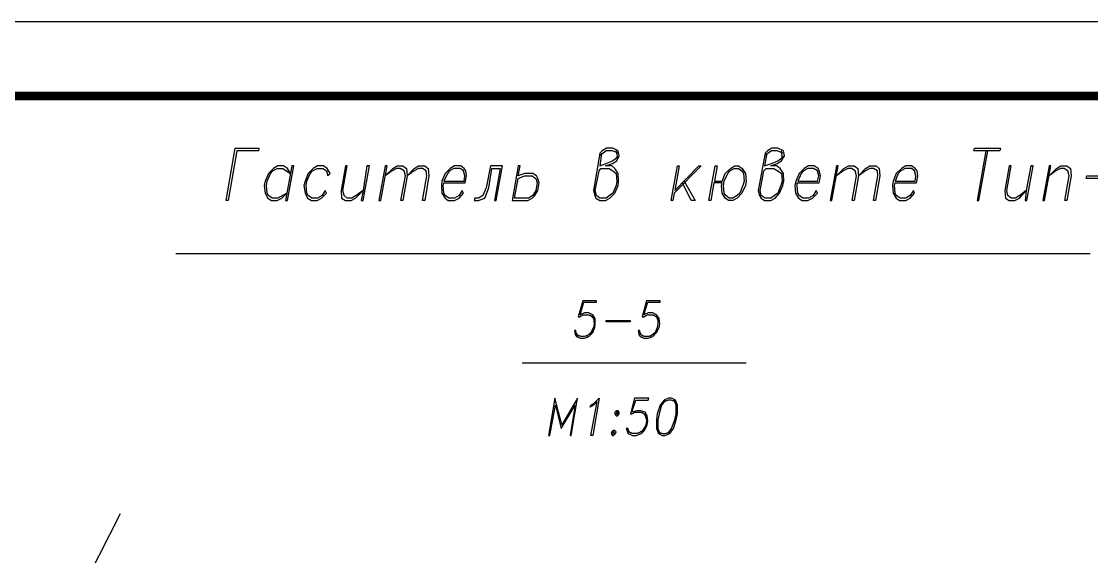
# Model space of a CAD drawing. Header units: millimetres. Extents: x 4241 to 6572, y 870 to 1291.
# Drawn here: x 5307.6 to 5379.4, y 1254.8 to 1290.7 of the extents above; entities that cross this region are included whole.
import ezdxf
from ezdxf.enums import TextEntityAlignment as Align

# ---------------------------------------------------------------- set-up
doc = ezdxf.new("R2010")
doc.units = ezdxf.units.MM
doc.layers.add('_Штамп_рамка', color=7, linetype='Continuous')
doc.layers.add('PDF _0', color=7, linetype='Continuous')
doc.styles.add('Romans_2.5', font='romans.shx', dxfattribs={"width": 0.75, "height": 2.5})

# ---------------------------------------------------------------- blocks, each defined once
blk = doc.blocks.new('*U779')
blk.add_lwpolyline([(0, 0), (0, 420), (1189, 420), (1189, 0), (0, 0)])
at = {"const_width": 0.6}
blk.add_lwpolyline([(20, 5), (20, 415), (1184, 415), (1184, 5), (20, 5)], dxfattribs=at)
at = {"style": 'Romans_2.5', "width": 0.75}
blk.add_attdef('ФОРМАТ', text='', height=2.5, dxfattribs=at).set_placement((1149, 2.5), align=Align.MIDDLE_LEFT)

msp = doc.modelspace()

# ---------------------------------------------------------------- linework, layer by layer
at = {"layer": 'PDF _0', "lineweight": 25}
for points in [[(5322.0125, 1281.9826), (5321.4198, 1278.6382), (5321.2928, 1278.6382), (5321.8855, 1282.152), (5323.4942, 1282.152), (5323.4519, 1281.9826)], [(5346.736, 1280.9666), (5347.2017, 1281.1359), (5347.498, 1281.3053), (5347.6674, 1281.6439), (5347.5827, 1281.9826), (5347.244, 1282.152), (5346.8207, 1282.152), (5346.5243, 1281.9826), (5346.355, 1281.8133), (5345.9316, 1279.3155), (5346.0163, 1278.9768), (5346.101, 1278.8075), (5346.355, 1278.6382), (5346.736, 1278.6382), (5347.0323, 1278.8075), (5347.371, 1279.1462), (5347.5827, 1279.6542), (5347.625, 1279.9505), (5347.5827, 1280.4586), (5347.371, 1280.7972), (5347.1593, 1280.9666)], [(5357.8277, 1280.9666), (5358.2511, 1281.1359), (5358.5474, 1281.3053), (5358.7591, 1281.6439), (5358.6744, 1281.9826), (5358.2934, 1282.152), (5357.9124, 1282.152), (5357.616, 1281.9826), (5357.4467, 1281.8133), (5356.981, 1279.3155), (5357.0657, 1278.9768), (5357.1927, 1278.8075), (5357.4044, 1278.6382), (5357.8277, 1278.6382), (5358.1241, 1278.8075), (5358.4204, 1279.1462), (5358.6321, 1279.6542), (5358.7167, 1279.9505), (5358.6744, 1280.4586), (5358.4627, 1280.7972), (5358.2087, 1280.9666)], [(5373.1952, 1281.9826), (5371.4595, 1281.9826), (5371.5019, 1282.152), (5373.2376, 1282.152)], [(5325.3569, 1279.1462), (5324.7642, 1278.8075), (5324.3832, 1278.8075), (5324.1292, 1278.9768), (5324.0445, 1279.1462), (5324.0022, 1279.6542), (5324.0445, 1279.9505), (5324.2562, 1280.4586), (5324.4256, 1280.6279), (5324.7219, 1280.7972), (5325.1029, 1280.7972), (5325.6109, 1280.4586), (5325.3993, 1280.7972), (5325.1452, 1280.9666), (5324.7642, 1280.9666), (5324.4679, 1280.7972), (5324.1292, 1280.4586), (5323.9175, 1279.9505), (5323.8329, 1279.6542), (5323.9175, 1279.1462), (5324.0869, 1278.8075), (5324.3409, 1278.6382), (5324.7219, 1278.6382), (5325.0182, 1278.8075)], [(5325.3993, 1278.6382), (5325.8226, 1280.9666), (5325.6956, 1280.9666), (5325.2722, 1278.6382)], [(5328.024, 1279.1462), (5327.9393, 1279.3155), (5327.7277, 1278.9768), (5327.4313, 1278.8075), (5327.0503, 1278.8075), (5326.7963, 1278.9768), (5326.7116, 1279.1462), (5326.6693, 1279.6542), (5326.7116, 1279.9505), (5326.9233, 1280.4586), (5327.0926, 1280.6279), (5327.389, 1280.7972), (5327.77, 1280.7972), (5328.024, 1280.6279), (5328.1087, 1280.2892), (5328.278, 1280.4586), (5328.0663, 1280.7972), (5327.8123, 1280.9666), (5327.4313, 1280.9666), (5327.135, 1280.7972), (5326.7963, 1280.4586), (5326.5846, 1279.9505), (5326.5, 1279.6542), (5326.5846, 1279.1462), (5326.754, 1278.8075), (5327.008, 1278.6382), (5327.389, 1278.6382), (5327.6853, 1278.8075)], [(5330.4794, 1279.3155), (5330.0137, 1278.9768), (5329.7174, 1278.8075), (5329.4211, 1278.8075), (5329.2094, 1278.9768), (5329.1247, 1279.3155), (5329.4211, 1280.9666), (5329.2941, 1280.9666), (5328.9977, 1279.3155), (5329.04, 1278.8075), (5329.2941, 1278.6382), (5329.6751, 1278.6382), (5329.9714, 1278.8075), (5330.4794, 1279.3155), (5330.3524, 1278.6382), (5330.4794, 1278.6382), (5330.9028, 1280.9666), (5330.7334, 1280.9666)], [(5331.6648, 1278.6382), (5332.0882, 1280.9666), (5331.9611, 1280.9666), (5331.5378, 1278.6382)], [(5333.1465, 1278.6382), (5333.0195, 1278.6382), (5333.3159, 1280.2892), (5333.2312, 1280.6279), (5332.9772, 1280.7972), (5332.7232, 1280.7972), (5332.4268, 1280.6279), (5331.9611, 1280.2892), (5332.4692, 1280.7972), (5332.7655, 1280.9666), (5333.1465, 1280.9666), (5333.4005, 1280.7972), (5333.4429, 1280.2892)], [(5334.6282, 1278.6382), (5334.4589, 1278.6382), (5334.7552, 1280.2892), (5334.7129, 1280.6279), (5334.4589, 1280.7972), (5334.2049, 1280.7972), (5333.9085, 1280.6279), (5333.4429, 1280.2892), (5333.9085, 1280.7972), (5334.2049, 1280.9666), (5334.6282, 1280.9666), (5334.8399, 1280.7972), (5334.8822, 1280.2892)], [(5335.8983, 1279.8235), (5337.3377, 1279.8235), (5337.4223, 1280.2892), (5337.38, 1280.6279), (5337.253, 1280.7972), (5337.0413, 1280.9666), (5336.618, 1280.9666), (5336.3216, 1280.7972), (5335.983, 1280.4586), (5335.7713, 1279.9505), (5335.7289, 1279.6542), (5335.7713, 1279.1462), (5335.983, 1278.8075), (5336.1946, 1278.6382), (5336.618, 1278.6382), (5336.9143, 1278.8075), (5337.2107, 1279.1462), (5337.126, 1279.3155), (5336.9143, 1278.9768), (5336.618, 1278.8075), (5336.237, 1278.8075), (5335.983, 1278.9768), (5335.8983, 1279.1462), (5335.8559, 1279.6542)], [(5339.2851, 1278.6382), (5339.4121, 1278.6382), (5339.8354, 1280.9666), (5339.0311, 1280.9666), (5338.7347, 1279.4849), (5338.523, 1278.9768), (5338.2267, 1278.8075), (5337.9727, 1278.8075), (5337.9304, 1278.6382), (5338.2267, 1278.6382), (5338.65, 1278.8075), (5338.9041, 1279.4849), (5339.1157, 1280.7972), (5339.6661, 1280.7972)], [(5340.8938, 1280.9666), (5340.4704, 1278.6382), (5341.5288, 1278.6382), (5341.8252, 1278.8075), (5341.9945, 1278.9768), (5342.2062, 1279.3155), (5342.2908, 1279.8235), (5342.2062, 1280.1199), (5342.1215, 1280.2892), (5341.8675, 1280.4586), (5341.3171, 1280.4586), (5340.8938, 1280.2892), (5341.0208, 1280.9666)], [(5351.3928, 1279.3155), (5353.0015, 1280.9666), (5353.1709, 1280.9666), (5351.3505, 1279.1462), (5351.2658, 1278.6382), (5351.1388, 1278.6382), (5351.5622, 1280.9666), (5351.6892, 1280.9666)], [(5354.5679, 1279.9505), (5354.7796, 1280.4586), (5355.1183, 1280.7972), (5355.4146, 1280.9666), (5355.6686, 1280.9666), (5355.9226, 1280.7972), (5356.1343, 1280.4586), (5356.1767, 1279.9505), (5356.1343, 1279.6542), (5355.8803, 1279.1462), (5355.584, 1278.8075), (5355.2876, 1278.6382), (5354.9913, 1278.6382), (5354.7796, 1278.8075), (5354.5679, 1279.1462), (5354.5256, 1279.6542), (5354.5679, 1279.8235), (5354.0176, 1279.8235), (5353.8059, 1278.6382), (5353.6789, 1278.6382), (5354.1022, 1280.9666), (5354.2293, 1280.9666), (5354.0599, 1279.9505)], [(5359.6058, 1279.8235), (5361.0875, 1279.8235), (5361.1722, 1280.2892), (5361.0875, 1280.6279), (5361.0028, 1280.7972), (5360.7488, 1280.9666), (5360.3678, 1280.9666), (5360.0715, 1280.7972), (5359.7328, 1280.4586), (5359.5211, 1279.9505), (5359.4364, 1279.6542), (5359.4788, 1279.1462), (5359.6904, 1278.8075), (5359.9445, 1278.6382), (5360.3255, 1278.6382), (5360.6218, 1278.8075), (5360.9605, 1279.1462), (5360.8758, 1279.3155), (5360.6641, 1278.9768), (5360.3678, 1278.8075), (5359.9868, 1278.8075), (5359.7328, 1278.9768), (5359.6481, 1279.1462), (5359.6058, 1279.6542)], [(5361.9342, 1278.6382), (5362.3575, 1280.9666), (5362.2305, 1280.9666), (5361.8072, 1278.6382)], [(5363.4159, 1278.6382), (5363.2889, 1278.6382), (5363.5852, 1280.2892), (5363.5006, 1280.6279), (5363.2466, 1280.7972), (5362.9926, 1280.7972), (5362.6962, 1280.6279), (5362.2305, 1280.2892), (5362.7385, 1280.7972), (5363.0349, 1280.9666), (5363.4159, 1280.9666), (5363.6699, 1280.7972), (5363.7122, 1280.2892)], [(5364.8553, 1278.6382), (5364.7283, 1278.6382), (5365.0246, 1280.2892), (5364.9823, 1280.6279), (5364.7283, 1280.7972), (5364.4743, 1280.7972), (5364.1779, 1280.6279), (5363.7122, 1280.2892), (5364.1779, 1280.7972), (5364.4743, 1280.9666), (5364.8976, 1280.9666), (5365.1093, 1280.7972), (5365.1516, 1280.2892)], [(5366.1677, 1279.8235), (5367.607, 1279.8235), (5367.6917, 1280.2892), (5367.6494, 1280.6279), (5367.5224, 1280.7972), (5367.2684, 1280.9666), (5366.8874, 1280.9666), (5366.591, 1280.7972), (5366.2523, 1280.4586), (5366.0407, 1279.9505), (5365.9983, 1279.6542), (5366.0407, 1279.1462), (5366.2523, 1278.8075), (5366.464, 1278.6382), (5366.8874, 1278.6382), (5367.1837, 1278.8075), (5367.48, 1279.1462), (5367.3954, 1279.3155), (5367.1837, 1278.9768), (5366.8874, 1278.8075), (5366.5063, 1278.8075), (5366.2523, 1278.9768), (5366.1677, 1279.1462), (5366.1253, 1279.6542)], [(5374.9733, 1279.3155), (5374.55, 1278.9768), (5374.2536, 1278.8075), (5373.9573, 1278.8075), (5373.7456, 1278.9768), (5373.6609, 1279.3155), (5373.9573, 1280.9666), (5373.8303, 1280.9666), (5373.5339, 1279.3155), (5373.5763, 1278.8075), (5373.8303, 1278.6382), (5374.2113, 1278.6382), (5374.5076, 1278.8075), (5374.9733, 1279.3155), (5374.8886, 1278.6382), (5375.0156, 1278.6382), (5375.439, 1280.9666), (5375.2696, 1280.9666)], [(5376.201, 1278.6382), (5376.6244, 1280.9666), (5376.4974, 1280.9666), (5376.074, 1278.6382)], [(5377.6827, 1278.6382), (5377.5557, 1278.6382), (5377.8521, 1280.2892), (5377.7674, 1280.6279), (5377.5134, 1280.7972), (5377.2594, 1280.7972), (5376.963, 1280.6279), (5376.4974, 1280.2892), (5377.0054, 1280.7972), (5377.3017, 1280.9666), (5377.6827, 1280.9666), (5377.9367, 1280.7972), (5377.9791, 1280.2892)], [(5337.253, 1279.9505), (5337.2953, 1280.2892), (5337.2107, 1280.6279), (5336.999, 1280.7972), (5336.5756, 1280.7972), (5336.2793, 1280.6279), (5336.1523, 1280.4586), (5335.8983, 1279.9505)], [(5340.8938, 1280.1199), (5341.3171, 1280.2892), (5341.8252, 1280.2892), (5342.0792, 1280.1199), (5342.1638, 1279.8235), (5342.0792, 1279.3155), (5341.8675, 1278.9768), (5341.5711, 1278.8075), (5340.6398, 1278.8075)], [(5346.3126, 1280.6279), (5346.4396, 1280.7972), (5346.99, 1280.7972), (5347.244, 1280.6279), (5347.4557, 1280.4586), (5347.498, 1279.9505), (5347.4557, 1279.6542), (5347.244, 1279.1462), (5346.7783, 1278.8075), (5346.355, 1278.8075), (5346.1433, 1278.9768), (5346.0586, 1279.3155)], [(5355.3723, 1280.7972), (5355.6686, 1280.7972), (5355.8803, 1280.6279), (5356.0073, 1280.4586), (5356.0496, 1279.9505), (5355.965, 1279.6542), (5355.7533, 1279.1462), (5355.584, 1278.9768), (5355.2876, 1278.8075), (5355.0336, 1278.8075), (5354.8219, 1278.9768), (5354.6949, 1279.1462), (5354.6526, 1279.6542), (5354.6949, 1279.9505), (5354.9489, 1280.4586), (5355.0759, 1280.6279)], [(5357.362, 1280.6279), (5357.5314, 1280.7972), (5358.0394, 1280.7972), (5358.2934, 1280.6279), (5358.5474, 1280.4586), (5358.5897, 1279.9505), (5358.5051, 1279.6542), (5358.2934, 1279.1462), (5357.8277, 1278.8075), (5357.4467, 1278.8075), (5357.1927, 1278.9768), (5357.108, 1279.3155)], [(5360.9605, 1279.9505), (5361.0452, 1280.2892), (5360.9605, 1280.6279), (5360.7065, 1280.7972), (5360.3255, 1280.7972), (5360.0291, 1280.6279), (5359.8598, 1280.4586), (5359.6481, 1279.9505)], [(5367.5224, 1279.9505), (5367.5647, 1280.2892), (5367.48, 1280.6279), (5367.2684, 1280.7972), (5366.845, 1280.7972), (5366.5487, 1280.6279), (5366.3793, 1280.4586), (5366.1677, 1279.9505)], [(5381.2812, 1280.1199), (5378.9951, 1280.1199), (5379.0374, 1280.2892), (5381.3235, 1280.2892)], [(5348.3871, 1270.5099), (5346.7783, 1270.5099), (5346.7783, 1270.5946), (5348.3871, 1270.5946)], [(5344.3652, 1262.8896), (5344.4499, 1262.8896), (5344.8733, 1265.3874), (5343.8149, 1263.6093), (5343.3492, 1265.3874), (5342.9259, 1262.8896), (5343.0105, 1262.8896), (5343.3915, 1264.9217), (5343.7726, 1263.3553), (5344.7039, 1264.9217)], [(5345.8893, 1262.8896), (5345.7623, 1262.8896), (5346.1856, 1265.1334), (5345.9316, 1264.9217), (5345.72, 1264.7947), (5345.7623, 1264.9217), (5345.974, 1265.0487), (5346.3126, 1265.3874)], [(5350.9695, 1265.3874), (5350.6731, 1265.2604), (5350.4191, 1264.9217), (5350.2074, 1264.329), (5350.1651, 1263.948), (5350.1651, 1263.3553), (5350.2921, 1263.0166), (5350.5461, 1262.8896), (5350.7155, 1262.8896), (5351.0541, 1263.0166), (5351.3082, 1263.3553), (5351.4775, 1263.948), (5351.5622, 1264.329), (5351.5622, 1264.9217), (5351.4352, 1265.2604), (5351.1811, 1265.3874)], [(5347.498, 1264.5407), (5347.371, 1264.456), (5347.371, 1264.329), (5347.4557, 1264.202), (5347.5404, 1264.202), (5347.6674, 1264.329), (5347.6674, 1264.456), (5347.5827, 1264.5407)], [(5347.498, 1264.456), (5347.4557, 1264.329), (5347.5404, 1264.329), (5347.5827, 1264.456)], [(5347.2863, 1263.2283), (5347.1593, 1263.1436), (5347.117, 1263.0166), (5347.2017, 1262.8896), (5347.2863, 1262.8896), (5347.4133, 1263.0166), (5347.4557, 1263.1436), (5347.371, 1263.2283)], [(5347.244, 1263.1436), (5347.244, 1263.0166), (5347.3287, 1263.0166), (5347.3287, 1263.1436)]]:
    msp.add_lwpolyline(points, close=True, dxfattribs=at)
for points in [[(5347.5827, 1281.8133), (5347.2017, 1281.9826), (5346.7783, 1281.9826), (5346.355, 1281.6439)], [(5346.482, 1281.8133), (5346.355, 1280.9666), (5346.7783, 1281.1359), (5347.2017, 1281.3053), (5347.6674, 1281.6439)], [(5347.498, 1281.4746), (5347.5404, 1281.6439), (5347.4557, 1281.9826)], [(5358.6321, 1281.8133), (5358.2511, 1281.9826), (5357.87, 1281.9826), (5357.4044, 1281.6439)], [(5357.5737, 1281.8133), (5357.4044, 1280.9666), (5357.87, 1281.1359), (5358.2934, 1281.3053), (5358.7591, 1281.6439)], [(5358.5897, 1281.4746), (5358.5897, 1281.6439), (5358.5474, 1281.9826)], [(5372.2639, 1281.9826), (5371.6712, 1278.6382), (5371.7982, 1278.6382), (5372.3909, 1281.9826)], [(5352.0278, 1279.9505), (5352.7475, 1278.6382), (5352.4935, 1278.6382), (5351.9008, 1279.8235)], [(5317.906, 1275.082), (5379.2491, 1275.082)], [(5345.9316, 1270.0019), (5345.6776, 1269.6632), (5345.3389, 1269.5362), (5345.0849, 1269.5362), (5344.7886, 1269.6632), (5344.7463, 1269.9172), (5344.6616, 1269.9172), (5344.7039, 1269.6632), (5344.7886, 1269.5362), (5345.0426, 1269.4092), (5345.3389, 1269.4092), (5345.6353, 1269.5362), (5345.8893, 1269.7902), (5346.0163, 1270.1289), (5346.0586, 1270.3829), (5346.0586, 1270.7216), (5345.8893, 1270.9756), (5345.6353, 1271.1026), (5345.3389, 1271.1026), (5345.0426, 1270.9756), (5345.2966, 1271.8223), (5346.1433, 1271.8223), (5346.1433, 1271.9069), (5345.2119, 1271.9069), (5344.9156, 1270.8486), (5345.0003, 1270.8486), (5345.2119, 1270.9756), (5345.593, 1270.9756), (5345.8893, 1270.8486), (5346.0163, 1270.5099)], [(5350.2074, 1270.0019), (5349.9534, 1269.6632), (5349.6571, 1269.5362), (5349.3608, 1269.5362), (5349.1067, 1269.6632), (5349.0221, 1269.9172), (5348.9374, 1269.9172), (5348.9797, 1269.6632), (5349.0644, 1269.5362), (5349.3184, 1269.4092), (5349.6148, 1269.4092), (5349.9111, 1269.5362), (5350.1651, 1269.7902), (5350.3345, 1270.1289), (5350.3768, 1270.3829), (5350.3345, 1270.7216), (5350.1651, 1270.9756), (5349.9111, 1271.1026), (5349.6148, 1271.1026), (5349.3184, 1270.9756), (5349.5724, 1271.8223), (5350.4191, 1271.8223), (5350.4191, 1271.9069), (5349.4878, 1271.9069), (5349.1914, 1270.8486), (5349.3184, 1270.8486), (5349.5301, 1270.9756), (5349.9111, 1270.9756), (5350.1651, 1270.8486), (5350.2921, 1270.5099)], [(5345.72, 1270.9756), (5345.9316, 1270.7216), (5345.974, 1270.3829), (5345.9316, 1270.1289), (5345.7623, 1269.7902), (5345.4659, 1269.5362)], [(5349.9958, 1270.9756), (5350.2498, 1270.7216), (5350.2498, 1270.3829), (5350.2074, 1270.1289), (5350.0804, 1269.7902), (5349.7418, 1269.5362)], [(5344.9579, 1269.5362), (5344.7463, 1269.7902)], [(5349.2761, 1269.5362), (5349.0221, 1269.7902)], [(5341.1478, 1267.7581), (5356.1767, 1267.7581)], [(5349.4031, 1263.4823), (5349.1491, 1263.1436), (5348.8527, 1263.0166), (5348.5564, 1263.0166), (5348.3024, 1263.1436), (5348.26, 1263.3553), (5348.133, 1263.3553), (5348.2177, 1263.1436), (5348.26, 1263.0166), (5348.5564, 1262.8896), (5348.8104, 1262.8896), (5349.1491, 1263.0166), (5349.3608, 1263.2283), (5349.5301, 1263.6093), (5349.5724, 1263.8633), (5349.5301, 1264.202), (5349.4031, 1264.456), (5349.1067, 1264.5407), (5348.8527, 1264.5407), (5348.5141, 1264.456), (5348.7681, 1265.2604), (5349.6148, 1265.2604), (5349.6571, 1265.3874), (5348.6834, 1265.3874), (5348.4294, 1264.329), (5348.5141, 1264.329), (5348.7257, 1264.456), (5349.1067, 1264.456), (5349.3608, 1264.329), (5349.4878, 1263.948)], [(5350.7578, 1265.2604), (5350.5038, 1264.9217), (5350.3345, 1264.329), (5350.2498, 1263.948), (5350.2498, 1263.3553), (5350.3768, 1263.0166)], [(5351.4352, 1265.1334), (5351.1388, 1265.2604), (5350.9695, 1265.2604), (5350.6731, 1265.1334)], [(5350.9271, 1263.0166), (5351.1811, 1263.3553), (5351.3928, 1263.948), (5351.4775, 1264.329), (5351.4775, 1264.9217), (5351.3505, 1265.2604)], [(5349.1914, 1264.456), (5349.4454, 1264.202), (5349.4878, 1263.8633), (5349.4454, 1263.6093), (5349.2761, 1263.2283), (5348.9374, 1263.0166)], [(5348.4717, 1263.0166), (5348.2177, 1263.2283)], [(5350.2921, 1263.1436), (5350.5461, 1263.0166), (5350.7578, 1263.0166), (5351.0541, 1263.1436)], [(5314.1805, 1257.6401), (5311.3441, 1252.0519), (5312.0638, 1251.4592), (5310.4551, 1251.7979), (5310.9631, 1251.2476), (5307.9997, 1245.4477)]]:
    msp.add_lwpolyline(points, dxfattribs=at)

# ---------------------------------------------------------------- block references
at = {"layer": '_Штамп_рамка'}
msp.add_blockref('*U779', (4819.0524, 870.6532), dxfattribs=at)

doc.saveas('drawing.dxf')
